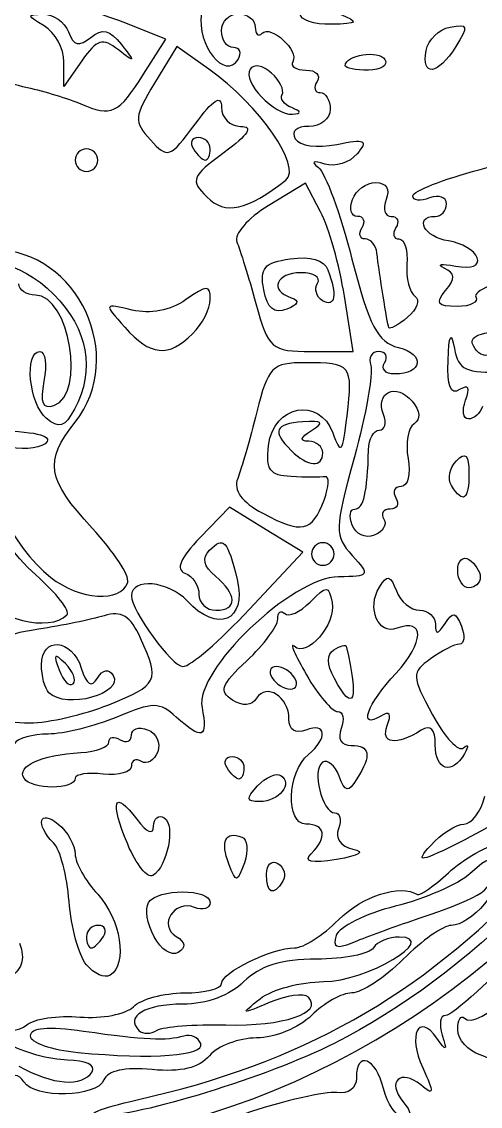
# Model space of a CAD drawing. Header units: millimetres. Extents: x 89 to 151, y 168 to 272.
# Drawn here: x 121.52 to 128.16, y 211.09 to 226.78 of the extents above; entities that cross this region are included whole.
import ezdxf

# ---------------------------------------------------------------- set-up
doc = ezdxf.new("R2010")
doc.units = ezdxf.units.MM
doc.layers.add('Layer_1', color=7, linetype='CONTINUOUS')

msp = doc.modelspace()

# ---------------------------------------------------------------- linework, layer by layer
at = {"layer": 'Layer_1', "color": 7}
for points in [[(123.28206, 226.023077), (123.60318, 226.530252), (122.98877, 226.771781)], [(124.2265, 226.09498), (123.76486, 226.423696), (123.44171, 225.892316)], [(122.38909, 226.214556), (122.13018, 225.844923), (122.13014, 226.198711)], [(123.28232, 226.023079), (123.28206, 226.023077)], [(125.4258, 225.537095), (125.42625, 225.537096)], [(125.84369, 224.029144), (125.62548, 224.445611), (125.08725, 224.118289)], [(125.70765, 222.009676), (126.3153, 222.009676), (126.1886, 222.811177)], [(126.83145, 222.356088), (126.83122, 222.356088)], [(127.94342, 221.30371), (127.94312, 221.303692)], [(124.81463, 218.278993), (125.58938, 219.107268), (125.05665, 219.431248), (124.5239, 219.755226), (124.10064, 219.316901)], [(122.17316, 218.198737), (122.17305, 218.198719)], [(126.04388, 217.277974), (126.04314, 217.277981)], [(127.50313, 216.320536), (127.50324, 216.320545)], [(122.36235, 212.380077), (122.36293, 212.380088)]]:
    msp.add_lwpolyline(points, dxfattribs=at)
for points in [[(127.37106, 226.363274)], [(126.20066, 226.144198)], [(124.24727, 224.940453)], [(122.61904, 224.777633)], [(125.34211, 224.490013)], [(125.02207, 222.901987)], [(127.65302, 222.889431)], [(123.99146, 222.265558)], [(125.87548, 220.544279)], [(127.73871, 220.070008)], [(125.89459, 219.858695)], [(126.3007, 219.496228)], [(126.03829, 219.0789)], [(127.82888, 218.844272)], [(124.81456, 218.278991)], [(122.15078, 217.494143)], [(125.46841, 217.287893)], [(121.91353, 217.070809)], [(122.77857, 216.898523)], [(124.49104, 215.985294)], [(121.55315, 215.833991)], [(124.93282, 215.724011)], [(123.05277, 214.878834)], [(125.70749, 214.742744)], [(124.51608, 214.595845)], [(125.06135, 214.448128)], [(127.09618, 213.748299)], [(122.70046, 213.543007)], [(123.43382, 213.541776)], [(122.45518, 213.137107)], [(124.47417, 212.265565)], [(124.10886, 211.996148)], [(122.53764, 211.589103)], [(123.18892, 211.181938)]]:
    msp.add_lwpolyline(points, close=True, dxfattribs=at)
for points in [[(122.98877, 226.771781), (122.65111, 226.904624), (122.09987, 227.063127), (121.76406, 227.124013)], [(121.8452, 226.718451), (121.59245, 226.865669), (121.59048, 226.884972), (121.8278, 226.889364)], [(121.8278, 226.889364), (121.97493, 226.892164), (122.14065, 226.776154), (122.19607, 226.631746)], [(124.11957, 226.897126), (124.05197, 226.436303), (124.45924, 225.927419), (124.64941, 226.235135)], [(124.41008, 226.650095), (124.41008, 226.784421), (124.52004, 226.894327), (124.65432, 226.894327)], [(124.65432, 226.894327), (124.78864, 226.894327), (124.89854, 226.808847), (124.89854, 226.704368)], [(125.99708, 226.742937), (125.75083, 226.736637), (125.54934, 226.804767), (125.54934, 226.894314)], [(126.11924, 226.894314), (126.4078, 226.770319), (126.39389, 226.753077), (125.99708, 226.742937)], [(122.13014, 226.198711), (122.13014, 226.39329), (122.00194, 226.627174), (121.8452, 226.718451)], [(122.19607, 226.631746), (122.27307, 226.431186), (122.34894, 226.412434), (122.51752, 226.552336)], [(122.51752, 226.552336), (122.68588, 226.692054), (122.79163, 226.667435), (122.96335, 226.448561)], [(124.58251, 226.405863), (124.48761, 226.405863), (124.41008, 226.515766), (124.41008, 226.650095)], [(124.89854, 226.704368), (124.89854, 226.599897), (124.94304, 226.558852), (124.99734, 226.613178)], [(124.99734, 226.613178), (125.12633, 226.742198), (125.53813, 226.361533), (125.44176, 226.202343)], [(127.37104, 226.363275), (127.40104, 226.518961), (127.55745, 226.671744), (127.71867, 226.70279)], [(127.71867, 226.70279), (127.97714, 226.75257), (127.98672, 226.71913), (127.79977, 226.419724)], [(121.15348, 226.579155), (121.15348, 225.995849), (121.20278, 225.912999), (121.60124, 225.827467)], [(122.91825, 226.372901), (122.68835, 226.552628), (122.60931, 226.528975), (122.38909, 226.214556)], [(122.96335, 226.448561), (123.16508, 226.191446), (123.1604, 226.183581), (122.91825, 226.372901)], [(124.64941, 226.235135), (124.70741, 226.329035), (124.67741, 226.405863), (124.58251, 226.405863)], [(126.20066, 226.144198), (126.20066, 226.298655), (126.68804, 226.376499), (126.77492, 226.235918)], [(127.79977, 226.419724), (127.54218, 226.007256), (127.29627, 225.974877), (127.37106, 226.363274)], [(125.13384, 226.037882), (125.01221, 226.150213), (124.87471, 226.174097), (124.8238, 226.091722)], [(125.44176, 226.202343), (125.40106, 226.135173), (125.48636, 226.080225), (125.63128, 226.080225)], [(126.5359, 226.080208), (126.35153, 226.080208), (126.20066, 226.109008), (126.20066, 226.144198)], [(126.77492, 226.235918), (126.82782, 226.150278), (126.72032, 226.080208), (126.5359, 226.080208)], [(122.37464, 225.591788), (122.82367, 225.399355), (122.91484, 225.44267), (123.28232, 226.023079)], [(125.34206, 224.490013), (125.58096, 224.67898), (124.95955, 225.573), (124.2265, 226.09498)], [(124.8238, 226.091722), (124.71214, 225.910999), (125.17302, 225.423976), (125.4389, 225.441785)], [(125.28705, 225.727768), (125.32305, 225.787288), (125.25415, 225.926834), (125.13384, 226.037882)], [(125.63128, 226.080225), (125.77618, 226.080225), (125.84945, 226.006955), (125.7941, 225.917403)], [(121.60124, 225.827467), (121.8475, 225.774597), (122.19553, 225.668541), (122.37464, 225.591788)], [(123.44171, 225.892316), (123.14332, 225.401649), (123.1387, 225.338678), (123.38151, 225.070439)], [(125.7941, 225.917403), (125.7387, 225.827853), (125.7588, 225.754583), (125.8387, 225.754583)], [(124.02726, 225.298883), (124.29146, 225.656971), (124.41012, 225.732317), (124.41012, 225.54196)], [(125.42625, 225.537096), (125.3138, 225.582456), (125.25111, 225.668254), (125.28705, 225.727768)], [(125.8387, 225.754583), (125.9186, 225.754583), (125.98399, 225.64468), (125.98399, 225.510351)], [(124.41012, 225.54196), (124.41012, 225.390235), (124.53425, 225.266096), (124.68598, 225.266096)], [(125.4389, 225.441785), (125.57289, 225.450685), (125.56906, 225.479525), (125.4258, 225.537095)], [(125.98399, 225.510351), (125.98399, 225.376023), (125.84534, 225.266119), (125.67588, 225.266119)], [(123.38151, 225.070439), (123.63129, 224.794421), (123.66348, 224.805808), (124.02726, 225.298883)], [(124.68598, 225.266096), (124.87718, 225.266096), (124.80421, 225.14983), (124.44841, 224.887285)], [(125.67588, 225.266119), (125.49313, 225.266119), (125.41284, 225.193189), (125.47854, 225.086895)], [(124.07483, 225.103275), (123.97993, 225.103275), (123.94769, 225.030005), (124.00303, 224.940453)], [(124.24726, 224.940453), (124.24726, 225.030003), (124.16976, 225.103275), (124.07483, 225.103275)], [(125.47854, 225.086895), (125.54294, 224.982555), (125.79343, 224.948497), (126.07787, 225.005385)], [(126.07787, 225.005385), (126.49019, 225.087855), (126.53608, 225.066505), (126.37187, 224.868646)], [(122.45622, 224.940453), (122.36662, 224.940453), (122.2934, 224.867183), (122.2934, 224.777633)], [(122.61904, 224.777633), (122.61904, 224.867183), (122.54584, 224.940453), (122.45622, 224.940453)], [(124.44841, 224.887285), (123.97488, 224.537933), (123.95549, 224.487941), (124.19901, 224.244432)], [(124.00303, 224.940453), (124.05843, 224.850903), (124.13597, 224.777633), (124.17547, 224.777633)], [(124.17547, 224.777633), (124.21497, 224.777633), (124.24727, 224.850903), (124.24727, 224.940453)], [(122.2934, 224.777633), (122.2934, 224.688083), (122.3666, 224.614811), (122.45622, 224.614811)], [(122.45622, 224.614811), (122.54572, 224.614811), (122.61904, 224.688081), (122.61904, 224.777633)], [(125.90426, 224.721283), (125.73372, 224.775683), (125.69939, 224.756763), (125.81276, 224.670903)], [(126.37187, 224.868646), (126.2648, 224.739691), (126.05441, 224.673383), (125.90426, 224.721283)], [(128.15465, 224.644603), (128.69196, 224.788568), (129.13157, 224.840757), (129.13157, 224.76058)], [(125.81276, 224.670903), (125.91266, 224.595283), (126.13111, 223.999363), (126.29822, 223.346615)], [(127.17772, 224.259703), (127.17772, 224.327433), (127.61734, 224.500637), (128.15465, 224.644603)], [(124.19901, 224.244432), (124.46426, 223.979171), (124.7828, 224.047607), (125.34211, 224.490013)], [(126.30471, 224.207763), (126.35631, 224.342091), (126.50833, 224.451995), (126.64267, 224.451995)], [(126.64267, 224.451995), (126.79287, 224.451995), (126.85081, 224.357965), (126.79318, 224.207763)], [(127.42195, 224.230283), (127.28762, 224.178733), (127.17772, 224.191983), (127.17772, 224.259703)], [(127.66618, 224.143763), (127.66618, 224.242893), (127.55622, 224.281831), (127.42195, 224.230283)], [(125.08725, 224.118289), (124.79122, 223.938262), (124.58687, 223.701573), (124.63314, 223.592312)], [(126.37831, 223.963531), (126.28631, 223.963531), (126.25313, 224.073434), (126.30471, 224.207763)], [(126.79318, 224.207763), (126.74158, 224.073437), (126.77478, 223.963531), (126.86678, 223.963531)], [(127.50336, 223.963522), (127.59296, 223.963522), (127.66618, 224.044632), (127.66618, 224.143763)], [(126.1886, 222.811177), (126.1189, 223.252003), (125.9637, 223.800088), (125.84369, 224.029144)], [(126.44501, 223.800711), (126.50041, 223.890261), (126.47031, 223.963531), (126.37831, 223.963531)], [(126.86678, 223.963531), (126.95878, 223.963531), (126.98881, 223.890261), (126.93348, 223.800711)], [(127.69414, 223.608499), (127.34715, 223.659559), (127.18382, 223.963522), (127.50336, 223.963522)], [(126.48961, 223.637889), (126.40971, 223.637889), (126.38961, 223.711159), (126.44501, 223.800711)], [(126.93348, 223.800711), (126.87808, 223.711161), (126.89818, 223.637889), (126.97808, 223.637889)], [(126.65859, 223.434363), (126.64549, 223.5463), (126.56949, 223.637889), (126.48961, 223.637889)], [(126.97808, 223.637889), (127.05798, 223.637889), (127.11001, 223.473033), (127.09381, 223.271542)], [(122.29342, 220.988324), (123.04654, 221.945748), (122.33362, 223.467489), (121.1255, 223.481236)], [(124.63314, 223.592312), (124.67944, 223.483052), (124.80338, 223.08226), (124.90864, 222.701667)], [(128.11049, 223.365755), (128.07599, 223.470646), (127.88861, 223.579883), (127.69414, 223.608499)], [(120.31997, 223.138893), (120.89043, 223.444197), (121.47993, 223.336773), (121.98039, 222.836312)], [(125.02213, 222.901987), (124.96193, 223.217396), (125.02713, 223.294247), (125.40616, 223.349787)], [(125.40616, 223.349787), (125.69772, 223.392577), (125.89468, 223.334197), (125.95063, 223.188402)], [(126.29822, 223.346615), (126.54597, 222.378913), (126.67006, 222.142737), (126.9703, 222.067381)], [(126.83122, 222.356088), (126.80692, 222.426918), (126.69298, 223.13882), (126.65859, 223.434363)], [(127.7976, 223.245448), (128.0357, 223.200828), (128.15026, 223.244878), (128.11049, 223.365755)], [(125.55946, 223.149424), (125.19813, 223.149424), (125.09926, 222.892567), (125.41949, 222.78582)], [(125.80103, 222.997854), (125.85263, 223.081214), (125.74383, 223.149424), (125.55946, 223.149424)], [(125.95063, 223.188402), (126.08826, 222.829746), (126.05363, 222.632234), (125.87283, 222.744012)], [(127.09381, 223.271542), (127.07751, 223.070051), (127.12991, 222.862091), (127.21019, 222.809411)], [(127.63227, 223.216808), (127.51654, 223.271288), (127.59097, 223.284168), (127.7976, 223.245448)], [(127.65297, 222.889361), (127.79847, 223.064679), (127.79365, 223.140778), (127.63227, 223.216808)], [(128.89157, 223.150517), (128.40289, 223.033279), (128.04148, 222.87519), (128.08844, 222.799198)], [(125.87283, 222.744012), (125.78173, 222.800262), (125.7495, 222.91449), (125.80103, 222.997854)], [(121.71798, 222.823787), (121.58677, 222.823787), (121.47948, 222.897057), (121.47948, 222.986608)], [(121.98039, 222.836312), (122.48129, 222.335409), (122.58826, 221.746316), (122.28215, 221.174358)], [(124.24726, 222.763234), (124.24726, 222.974929), (124.20296, 222.974029), (123.89169, 222.756034)], [(125.35479, 222.620978), (125.17122, 222.550528), (125.07347, 222.633048), (125.02207, 222.901987)], [(127.81864, 222.661032), (127.53233, 222.661032), (127.50022, 222.705312), (127.65302, 222.889431)], [(121.9856, 221.2294), (122.45388, 221.387146), (122.21273, 222.823787), (121.71798, 222.823787)], [(123.11829, 222.608361), (122.70194, 222.709381), (122.70156, 222.708502), (123.01069, 222.359718)], [(123.89169, 222.756034), (123.67132, 222.601684), (123.37723, 222.54553), (123.11829, 222.608361)], [(123.9914, 222.265538), (124.13212, 222.406263), (124.24726, 222.630225), (124.24726, 222.763234)], [(124.90864, 222.701667), (125.09015, 222.045364), (125.13136, 222.009676), (125.70765, 222.009676)], [(125.41949, 222.78582), (125.54624, 222.74357), (125.52355, 222.685719), (125.35479, 222.620978)], [(127.21019, 222.809411), (127.29039, 222.756731), (127.24269, 222.619537), (127.10417, 222.504537)], [(128.08844, 222.799198), (128.13544, 222.723198), (128.01404, 222.661032), (127.81864, 222.661032)], [(127.10417, 222.504537), (126.96561, 222.389543), (126.84288, 222.322736), (126.83145, 222.356088)], [(123.01069, 222.359718), (123.37918, 221.943897), (123.64434, 221.918439), (123.99146, 222.265558)], [(127.68831, 221.877952), (127.70391, 222.257358), (127.73131, 222.308839), (127.78081, 222.05199)], [(128.04377, 222.118237), (127.99697, 222.245275), (128.21723, 222.308195), (128.709, 222.308195)], [(126.9703, 222.067381), (127.36348, 221.968701), (127.32206, 221.684058), (126.9145, 221.684058)], [(127.78081, 222.05199), (127.84061, 221.741878), (127.94774, 221.691034), (128.49594, 221.712514)], [(128.25633, 221.953918), (128.17803, 221.939808), (128.08232, 222.013758), (128.04377, 222.118237)], [(121.8751, 221.042177), (121.62415, 221.250446), (121.55145, 222.009681), (121.7825, 222.009681)], [(121.7825, 222.009681), (121.8596, 222.009681), (121.8859, 221.816944), (121.8409, 221.581379)], [(126.6855, 222.0097), (126.58316, 222.0097), (126.53129, 221.91811), (126.57017, 221.806173)], [(126.7709, 221.846878), (126.8263, 221.936428), (126.7878, 222.0097), (126.6855, 222.0097)], [(125.62337, 221.846864), (125.1412, 221.846864), (125.08585, 221.790794), (124.92075, 221.135132)], [(126.22791, 221.079493), (126.31401, 221.81705), (126.29051, 221.846864), (125.62337, 221.846864)], [(126.57017, 221.806173), (126.60897, 221.694237), (126.50237, 221.098688), (126.33316, 220.482739)], [(126.9145, 221.684058), (126.78017, 221.684058), (126.71554, 221.757328), (126.7709, 221.846878)], [(127.85662, 221.456904), (127.72448, 221.375224), (127.67293, 221.504184), (127.68831, 221.877952)], [(121.8409, 221.581379), (121.7804, 221.264637), (121.8181, 221.172955), (121.9856, 221.2294)], [(126.75435, 221.09769), (126.63088, 221.419507), (126.93999, 221.563308), (127.16708, 221.289683)], [(127.94312, 221.303692), (128.01302, 221.48587), (127.98472, 221.536064), (127.85662, 221.456904)], [(125.09119, 220.651143), (125.16059, 221.23336), (125.82467, 221.361145), (126.02112, 220.830075)], [(127.16708, 221.289683), (127.28635, 221.146024), (127.29724, 221.025297), (127.19668, 220.963185)], [(127.98352, 221.032768), (127.90432, 221.032768), (127.88612, 221.154689), (127.94342, 221.30371)], [(122.28215, 221.174358), (122.14306, 220.914465), (122.06106, 220.887838), (121.8751, 221.042177)], [(124.92075, 221.135132), (124.82225, 220.74368), (124.6978, 220.309432), (124.64435, 220.170135)], [(128.18794, 221.213601), (128.15474, 221.114141), (128.06276, 221.032768), (127.98352, 221.032768)], [(122.53682, 219.454308), (121.88146, 220.167948), (121.84229, 220.4148), (122.29342, 220.988324)], [(125.58848, 220.990892), (125.17717, 220.959912), (125.13642, 220.860009), (125.41957, 220.576849)], [(125.71064, 220.865218), (125.90097, 220.985565), (125.87482, 221.012465), (125.58848, 220.990892)], [(126.02112, 220.830075), (126.13986, 220.508881), (126.16479, 220.538868), (126.22791, 221.079493)], [(126.69415, 220.869926), (126.77535, 220.869926), (126.8024, 220.972416), (126.75435, 221.09769)], [(127.19668, 220.963185), (127.10908, 220.908985), (127.0702, 220.682647), (127.11058, 220.460225)], [(120.95974, 220.863414), (121.6071, 220.867514), (121.94963, 220.809494), (121.88598, 220.706514)], [(125.67194, 220.709605), (125.53568, 220.711305), (125.54847, 220.762695), (125.71064, 220.865218)], [(126.53857, 220.58499), (126.54257, 220.741705), (126.61297, 220.869926), (126.69415, 220.869926)], [(121.88598, 220.706514), (121.83048, 220.616634), (121.58798, 220.580433), (121.34721, 220.626084)], [(125.41683, 220.199371), (125.1079, 220.215171), (125.049, 220.296871), (125.09119, 220.651143)], [(125.87547, 220.54429), (125.87547, 220.63384), (125.78387, 220.708234), (125.67194, 220.709605)], [(125.41957, 220.576849), (125.65733, 220.339097), (125.87548, 220.323514), (125.87548, 220.544279)], [(126.33316, 220.482739), (126.04376, 219.429253), (126.04187, 219.344755), (126.30126, 219.058053)], [(126.34147, 219.730179), (126.46651, 219.730179), (126.52129, 219.967728), (126.53857, 220.58499)], [(127.81051, 220.428215), (127.94356, 220.561265), (127.99171, 220.514225), (127.99171, 220.251207)], [(121.15478, 220.382152), (120.88383, 220.214696), (121.37618, 219.183667), (121.9382, 218.741586)], [(127.11058, 220.460225), (127.15148, 220.234203), (127.10658, 220.055821), (127.00823, 220.055821)], [(127.73871, 220.070008), (127.67851, 220.167368), (127.71091, 220.328556), (127.81051, 220.428215)], [(124.64435, 220.170135), (124.57965, 220.001426), (124.70095, 219.83365), (125.00776, 219.667613)], [(125.91014, 220.197371), (125.84624, 220.187971), (125.62428, 220.188671), (125.41683, 220.199371)], [(125.89464, 219.858691), (125.96704, 220.054473), (125.97404, 220.206879), (125.91014, 220.197371)], [(127.99171, 220.251207), (127.99171, 219.858072), (127.90711, 219.797497), (127.73871, 220.070008)], [(127.00823, 220.055821), (126.91163, 220.055821), (126.87794, 219.982551), (126.93333, 219.892999)], [(125.00776, 219.667613), (125.5685, 219.364164), (125.72404, 219.397679), (125.89459, 219.858695)], [(126.93333, 219.892999), (126.98873, 219.803449), (126.95213, 219.730179), (126.85203, 219.730179)], [(121.72167, 218.776731), (121.4202, 219.041428), (121.08985, 219.51155), (120.98758, 219.821445)], [(126.30067, 219.496228), (126.25137, 219.624907), (126.26967, 219.730179), (126.34147, 219.730179)], [(126.85203, 219.730179), (126.75192, 219.730179), (126.71053, 219.664589), (126.76003, 219.584419)], [(126.76003, 219.584419), (126.80963, 219.504249), (126.74663, 219.398972), (126.62029, 219.350467)], [(123.05324, 218.671846), (123.08224, 218.761396), (122.8498, 219.113505), (122.53682, 219.454308)], [(126.62029, 219.350467), (126.49394, 219.301957), (126.35008, 219.367547), (126.3007, 219.496228)], [(124.10064, 219.316901), (123.81402, 219.020081), (123.74309, 218.853973), (123.88092, 218.802363)], [(124.23757, 219.134445), (124.44325, 219.340133), (124.49789, 219.281698), (124.63534, 218.709008)], [(125.87547, 219.241721), (125.78587, 219.241721), (125.71265, 219.168451), (125.71265, 219.0789)], [(126.03829, 219.0789), (126.03829, 219.16845), (125.96509, 219.241721), (125.87547, 219.241721)], [(124.32167, 218.759015), (124.15005, 218.901446), (124.12341, 219.020315), (124.23757, 219.134445)], [(125.71265, 219.0789), (125.71265, 218.98935), (125.78585, 218.916078), (125.87547, 218.916078)], [(125.87547, 218.916078), (125.96497, 218.916078), (126.03829, 218.989348), (126.03829, 219.0789)], [(126.30126, 219.058053), (126.56474, 218.76691), (126.55593, 218.753107), (126.10409, 218.749501)], [(127.82888, 218.844272), (127.82888, 218.983885), (127.90208, 219.05283), (127.99171, 218.997485)], [(127.99171, 218.997485), (128.08121, 218.942135), (128.15453, 218.82791), (128.15453, 218.743644)], [(122.17305, 218.198719), (122.22615, 218.251929), (122.02314, 218.512035), (121.72167, 218.776731)], [(123.88092, 218.802363), (123.99284, 218.760443), (124.08444, 218.622353), (124.08444, 218.495488)], [(124.32867, 218.264824), (124.64405, 218.264824), (124.64084, 218.494204), (124.32167, 218.759015)], [(126.69548, 218.600636), (126.80872, 218.783772), (126.85446, 218.77347), (126.94207, 218.545156)], [(127.99171, 218.590432), (127.90211, 218.590432), (127.82888, 218.704665), (127.82888, 218.844272)], [(121.9382, 218.741586), (122.36021, 218.409627), (122.95644, 218.372335), (123.05324, 218.671846)], [(123.91126, 218.401171), (123.64293, 218.689185), (123.10743, 218.739071), (123.10743, 218.476051)], [(124.63534, 218.709008), (124.77931, 218.109061), (124.35247, 217.927589), (123.91126, 218.401171)], [(126.10409, 218.749501), (125.42975, 218.744101), (124.02504, 217.399244), (124.1285, 216.858056)], [(125.69131, 218.383051), (125.93683, 218.628579), (125.96082, 218.628014), (126.00946, 218.375551)], [(126.94919, 218.004091), (126.67774, 217.899922), (126.50844, 218.297996), (126.69548, 218.600636)], [(128.15453, 218.743644), (128.15453, 218.659384), (128.08133, 218.590432), (127.99171, 218.590432)], [(120.84657, 218.522556), (121.15633, 218.128763), (121.9174, 217.942985), (122.17316, 218.198737)], [(123.10743, 218.476051), (123.10743, 218.253367), (123.69105, 217.450716), (123.85296, 217.450716)], [(124.08444, 218.495488), (124.08444, 218.36862), (124.19439, 218.264824), (124.32867, 218.264824)], [(126.94207, 218.545156), (127.00127, 218.390951), (127.15172, 218.264782), (127.27646, 218.264782)], [(125.32495, 218.218287), (125.38035, 218.162847), (125.54525, 218.236997), (125.69131, 218.383051)], [(126.00946, 218.375551), (126.07026, 218.059834), (125.64961, 217.57368), (125.46245, 217.743387)], [(122.71008, 218.18579), (122.52568, 218.13038), (122.10005, 218.042567), (121.76424, 217.990668)], [(123.23925, 217.860972), (123.09151, 218.185214), (122.96551, 218.262555), (122.71008, 218.18579)], [(123.85296, 217.450716), (123.9557, 217.450716), (124.38845, 217.82344), (124.81456, 218.278991)], [(124.77643, 217.534641), (125.0227, 217.764381), (125.22418, 218.034865), (125.22418, 218.135717)], [(125.22418, 218.135717), (125.22418, 218.236566), (125.26958, 218.273729), (125.32495, 218.218287)], [(126.93609, 217.356752), (127.34796, 217.801168), (127.35525, 218.159892), (126.94919, 218.004091)], [(127.27646, 218.264782), (127.40124, 218.264782), (127.5044, 218.173192), (127.50576, 218.061255)], [(127.64594, 218.074905), (127.75681, 218.249764), (127.80288, 218.241833), (127.88256, 218.034205)], [(121.76424, 217.990668), (121.18016, 217.900408), (121.15366, 217.868956), (121.15366, 217.266458)], [(127.50576, 218.061255), (127.50676, 217.908865), (127.54286, 217.912295), (127.64594, 218.074905)], [(127.88256, 218.034205), (127.93706, 217.892369), (127.92456, 217.77632), (127.85486, 217.77632)], [(121.80498, 217.477855), (121.80498, 217.891025), (122.24694, 217.853742), (122.38168, 217.429205)], [(122.77857, 216.898523), (123.497, 217.185983), (123.52251, 217.239271), (123.23925, 217.860972)], [(125.46245, 217.743387), (125.39305, 217.806287), (125.47295, 217.619628), (125.641, 217.32858)], [(126.04314, 217.277981), (125.93069, 217.487964), (125.92885, 217.627544), (126.03814, 217.694644)], [(126.03814, 217.694644), (126.12784, 217.750134), (126.20685, 217.772894), (126.21351, 217.745224)], [(126.21351, 217.745224), (126.40232, 216.960061), (126.32622, 216.750425), (126.04388, 217.277974)], [(127.85486, 217.77632), (127.78516, 217.77632), (127.59682, 217.68021), (127.43618, 217.562737)], [(122.15079, 217.494137), (121.98997, 217.653746), (121.97128, 217.635043), (122.05959, 217.402997)], [(124.56861, 216.966772), (124.36934, 217.091489), (124.40456, 217.187726), (124.77643, 217.534641)], [(127.43618, 217.562737), (127.15622, 217.358035), (127.15736, 217.324356), (127.46358, 216.752935)], [(121.91349, 217.070802), (121.85379, 217.130502), (121.80498, 217.313677), (121.80498, 217.477855)], [(122.05959, 217.402997), (122.12069, 217.242419), (122.21178, 217.152052), (122.26191, 217.202183)], [(122.26191, 217.202183), (122.31201, 217.252323), (122.26201, 217.383696), (122.15078, 217.494143)], [(122.38168, 217.429205), (122.45908, 217.185098), (122.52887, 217.141927), (122.61654, 217.283768)], [(122.61654, 217.283768), (122.69484, 217.410584), (122.77865, 217.424904), (122.84202, 217.322348)], [(125.20497, 217.450715), (125.11537, 217.450715), (125.08741, 217.377445), (125.14277, 217.287893)], [(125.46842, 217.287893), (125.41302, 217.377443), (125.29452, 217.450715), (125.20497, 217.450715)], [(126.71688, 216.735091), (126.38158, 216.527864), (126.51282, 216.900026), (126.93609, 217.356752)], [(121.15366, 217.266458), (121.15366, 216.676127), (121.18406, 216.636613), (121.63883, 216.636613)], [(122.84202, 217.322348), (123.00613, 217.056832), (122.15743, 216.826911), (121.91353, 217.070809)], [(125.387, 216.690986), (125.387, 217.012314), (125.05909, 217.222009), (124.91676, 216.991702)], [(125.14277, 217.287893), (125.19817, 217.198343), (125.31666, 217.125073), (125.40621, 217.125073)], [(125.40621, 217.125073), (125.49581, 217.125073), (125.52378, 217.198343), (125.46841, 217.287893)], [(125.641, 217.32858), (125.80856, 217.037538), (126.01097, 216.799411), (126.0908, 216.799411)], [(121.63883, 216.636613), (121.90567, 216.636613), (122.41855, 216.754467), (122.77857, 216.898523)], [(123.75612, 216.720297), (123.51287, 216.940441), (123.4206, 216.940441), (122.89372, 216.720297)], [(124.91676, 216.991702), (124.84776, 216.879962), (124.72174, 216.870934), (124.56861, 216.966772)], [(130.8837, 216.880789), (129.87922, 214.882553), (128.00243, 212.990358), (126.04068, 211.998024)], [(122.89372, 216.720297), (122.56922, 216.584711), (122.12251, 216.473778), (121.90104, 216.473778)], [(124.1285, 216.858056), (124.214, 216.410466), (124.1325, 216.380116), (123.75612, 216.720297)], [(126.0908, 216.799411), (126.1706, 216.799411), (126.1938, 216.689508), (126.1422, 216.555179)], [(126.80948, 216.597941), (126.87408, 216.766097), (126.84238, 216.812763), (126.71688, 216.735091)], [(127.46358, 216.752935), (127.63934, 216.425017), (127.8418, 216.209734), (127.91348, 216.27453)], [(127.92434, 212.362297), (128.30343, 211.983214), (131.38447, 215.580219), (131.67615, 216.742405)], [(123.10706, 216.45904), (123.10706, 216.55107), (123.21229, 216.585961), (123.34102, 216.53659)], [(125.63124, 216.532663), (125.47897, 216.474233), (125.387, 216.533863), (125.387, 216.690986)], [(125.66754, 216.178318), (125.95317, 216.415375), (125.9294, 216.647102), (125.63124, 216.532663)], [(127.29971, 216.528651), (126.93571, 216.301248), (126.70799, 216.333434), (126.80948, 216.597941)], [(127.50324, 216.320545), (127.50324, 216.548011), (127.43774, 216.614918), (127.29971, 216.528651)], [(121.90104, 216.473778), (121.67957, 216.473778), (121.46051, 216.412528), (121.41425, 216.33766)], [(122.78131, 216.36125), (122.78137, 216.43371), (122.85471, 216.44769), (122.94424, 216.39235)], [(122.94424, 216.39235), (123.03374, 216.337), (123.10706, 216.36701), (123.10706, 216.45904)], [(123.34102, 216.53659), (123.46974, 216.48722), (123.53528, 216.343395), (123.48677, 216.216993)], [(126.1422, 216.555179), (126.0851, 216.406408), (126.14195, 216.310947), (126.28761, 216.310947)], [(122.37365, 216.206006), (122.5978, 216.218996), (122.78125, 216.288796), (122.78131, 216.36125)], [(126.28761, 216.310947), (126.56209, 216.310947), (126.58634, 216.168852), (126.37011, 215.827047)], [(127.92668, 216.18881), (127.74511, 215.873291), (127.50313, 215.948546), (127.50313, 216.320536)], [(127.91348, 216.27453), (127.98508, 216.33932), (127.99118, 216.30076), (127.92668, 216.18881)], [(121.55315, 215.833983), (121.44241, 216.013088), (121.79418, 216.172566), (122.37365, 216.206006)], [(123.25282, 216.077255), (123.17262, 216.126805), (123.10706, 216.096205), (123.10706, 216.009245)], [(123.48677, 216.216993), (123.43827, 216.090597), (123.33299, 216.02771), (123.25282, 216.077255)], [(124.49105, 215.985294), (124.43565, 216.074844), (124.46795, 216.148115), (124.56285, 216.148115)], [(124.56285, 216.148115), (124.65775, 216.148115), (124.73527, 216.074845), (124.73527, 215.985294)], [(125.63304, 215.171213), (125.33554, 215.171213), (125.36137, 215.924189), (125.66754, 216.178318)], [(126.11132, 215.866817), (126.05232, 216.020507), (125.94537, 216.109969), (125.87361, 216.065618)], [(123.10706, 216.009245), (123.10706, 215.922295), (122.92389, 215.871261), (122.70002, 215.895839)], [(124.66347, 215.822472), (124.62397, 215.822472), (124.54643, 215.895742), (124.49104, 215.985294)], [(124.73527, 215.985294), (124.73527, 215.895744), (124.70297, 215.822472), (124.66347, 215.822472)], [(125.87361, 216.065618), (125.71014, 215.964585), (125.86461, 215.334019), (126.05209, 215.334019)], [(122.29296, 215.834739), (122.29296, 215.665535), (121.65766, 215.664892), (121.55315, 215.833991)], [(122.70002, 215.895839), (122.47613, 215.920419), (122.29296, 215.892939), (122.29296, 215.834739)], [(124.93282, 215.724011), (125.04829, 215.848938), (125.19892, 215.917147), (125.26755, 215.875582)], [(125.26755, 215.875582), (125.45372, 215.762818), (125.24055, 215.49687), (124.96392, 215.49687)], [(126.37011, 215.827047), (126.24021, 215.621625), (126.20322, 215.627308), (126.11132, 215.866817)], [(121.81546, 210.564368), (125.06223, 210.675202), (128.56123, 212.724571), (130.45397, 215.623944)], [(123.05277, 214.878834), (122.78808, 215.511352), (122.85094, 215.682859), (123.18543, 215.240739)], [(124.96392, 215.49687), (124.76594, 215.49687), (124.76039, 215.53744), (124.93282, 215.724011)], [(127.91832, 215.171175), (128.02906, 215.171175), (128.1651, 215.352235), (128.22064, 215.573529)], [(128.99832, 215.604697), (128.83421, 215.456177), (128.35319, 215.159117), (127.92941, 214.944566)], [(121.9796, 214.898869), (121.71208, 215.166388), (121.77206, 215.401199), (122.0491, 215.171218)], [(123.42797, 215.140113), (123.43097, 215.257337), (123.49947, 215.312218), (123.58069, 215.262074)], [(124.5379, 207.835576), (128.32176, 208.662963), (132.13261, 211.730392), (133.99592, 215.44852)], [(126.05209, 215.334019), (126.12829, 215.334019), (126.15119, 215.23052), (126.10259, 215.104029)], [(122.0491, 215.171218), (122.18342, 215.05974), (122.29332, 214.864528), (122.29332, 214.737421)], [(123.18543, 215.240739), (123.33258, 215.046223), (123.42476, 215.007983), (123.42797, 215.140113)], [(123.58069, 215.262074), (123.74753, 215.158968), (123.62989, 214.560136), (123.417, 214.42854)], [(125.70754, 214.742763), (125.9476, 214.982828), (125.91485, 215.171213), (125.63304, 215.171213)], [(127.43791, 214.862826), (127.59141, 215.032418), (127.80758, 215.171175), (127.91832, 215.171175)], [(130.43054, 215.252565), (129.92324, 214.51474), (127.86445, 212.403194), (127.65236, 212.403194)], [(124.51612, 214.595844), (124.392, 214.91937), (124.46702, 215.074939), (124.7037, 214.984648)], [(126.10259, 215.104029), (126.05009, 214.967134), (126.13449, 214.848036), (126.31122, 214.809798)], [(122.20443, 214.051559), (122.17683, 214.421517), (122.07571, 214.802807), (121.9796, 214.898869)], [(123.417, 214.42854), (123.3402, 214.38107), (123.17628, 214.583699), (123.05277, 214.878834)], [(124.7037, 214.984648), (124.7869, 214.952938), (124.80421, 214.785801), (124.7423, 214.613245)], [(127.92941, 214.944566), (127.27444, 214.612982), (127.20072, 214.600722), (127.43791, 214.862826)], [(127.69409, 214.467112), (127.9028, 214.661965), (128.26965, 214.870047), (128.50933, 214.929514)], [(122.29332, 214.737421), (122.29332, 214.610316), (122.43986, 214.349026), (122.61896, 214.156781)], [(126.07383, 214.660184), (125.70679, 214.601534), (125.59211, 214.627384), (125.70749, 214.742744)], [(126.31122, 214.809798), (126.49806, 214.769368), (126.41002, 214.713908), (126.07383, 214.660184)], [(128.31734, 214.460213), (128.31734, 214.714035), (128.29584, 214.713724), (128.01081, 214.455713)], [(124.7423, 214.613245), (124.63536, 214.31514), (124.62408, 214.314273), (124.51608, 214.595845)], [(125.06136, 214.448132), (125.06136, 214.587745), (125.13576, 214.655952), (125.22684, 214.599703)], [(125.22684, 214.599703), (125.31794, 214.543453), (125.35018, 214.429226), (125.29864, 214.345862)], [(128.48076, 214.573381), (128.48076, 214.242534), (128.01959, 213.70575), (127.73534, 213.70575)], [(123.18892, 211.181938), (125.55373, 211.710211), (127.27638, 212.677613), (128.89671, 214.387292)], [(125.29864, 214.345862), (125.15905, 214.120021), (125.06135, 214.162132), (125.06135, 214.448128)], [(128.01081, 214.455713), (127.84222, 214.303142), (127.35329, 214.090294), (126.9243, 213.982719)], [(127.09618, 213.74835), (128.16975, 214.111747), (128.31734, 214.19778), (128.31734, 214.460213)], [(127.24633, 214.15354), (127.28383, 214.13116), (127.48539, 214.27226), (127.69409, 214.467112)], [(123.35389, 214.034834), (123.48156, 214.241462), (124.24732, 214.242958), (124.24732, 214.036534)], [(126.1049, 213.787192), (126.44946, 214.131749), (126.99118, 214.305618), (127.24633, 214.15354)], [(122.45526, 213.137107), (122.34491, 213.270097), (122.23202, 213.6816), (122.20443, 214.051559)], [(122.61896, 214.156781), (122.95434, 213.796799), (123.05554, 213.142324), (122.80023, 212.984534)], [(124.01956, 213.966234), (123.72461, 214.079417), (123.49167, 213.708097), (123.75538, 213.545119)], [(123.43379, 213.541811), (123.33559, 213.725273), (123.29962, 213.947134), (123.35389, 214.034834)], [(124.24732, 214.036534), (124.24732, 213.949794), (124.14484, 213.918155), (124.01956, 213.966234)], [(126.9243, 213.982719), (126.49531, 213.875139), (126.11036, 213.683864), (126.06886, 213.557656)], [(125.46868, 213.380139), (125.59477, 213.380139), (125.88102, 213.563313), (126.1049, 213.787192)], [(126.30055, 213.455573), (126.46949, 213.525643), (126.82752, 213.657362), (127.09618, 213.748299)], [(122.62866, 213.705827), (122.53376, 213.705827), (122.45622, 213.632557), (122.45622, 213.543007)], [(122.70046, 213.543007), (122.75586, 213.632557), (122.72346, 213.705827), (122.62866, 213.705827)], [(127.73534, 213.70575), (127.62185, 213.70575), (127.30906, 213.485941), (127.04041, 213.217286)], [(121.48619, 213.450462), (121.57769, 213.204949), (121.52819, 213.0616), (121.30346, 212.921292)], [(122.45622, 213.543007), (122.45622, 213.453457), (122.48852, 213.380185), (122.52802, 213.380185)], [(122.52802, 213.380185), (122.56752, 213.380185), (122.64506, 213.453455), (122.70046, 213.543007)], [(123.78438, 213.31453), (123.68978, 213.25605), (123.53201, 213.35832), (123.43382, 213.541776)], [(123.75538, 213.545119), (123.89094, 213.461339), (123.9004, 213.386216), (123.78438, 213.31453)], [(125.8881, 212.891673), (126.50239, 212.891673), (127.57812, 213.525846), (126.98366, 213.53754)], [(126.06886, 213.557656), (126.01306, 213.388277), (126.07386, 213.361543), (126.30055, 213.455573)], [(126.98366, 213.53754), (126.83223, 213.54054), (126.66306, 213.46969), (126.6077, 213.380137)], [(137.92545, 213.461571), (135.77301, 209.001685), (131.80709, 205.533275), (127.02976, 203.932725)], [(124.41008, 212.865541), (124.41008, 213.026267), (125.13804, 213.380139), (125.46868, 213.380139)], [(126.6077, 213.380137), (126.5523, 213.290587), (126.18169, 213.217315), (125.784, 213.217315)], [(122.80023, 212.984534), (122.72083, 212.935464), (122.56556, 213.004124), (122.45518, 213.137107)], [(125.784, 213.217315), (125.27801, 213.217315), (124.96314, 213.119545), (124.73526, 212.891673)], [(127.04041, 213.217286), (126.77175, 212.948632), (126.4364, 212.728822), (126.29519, 212.728822)], [(124.73526, 212.891673), (124.53581, 212.692212), (124.19253, 212.566031), (123.84936, 212.566031)], [(123.87277, 212.728854), (124.16829, 212.728854), (124.41008, 212.790364), (124.41008, 212.865541)], [(124.96991, 212.644795), (125.14374, 212.780577), (125.55692, 212.891673), (125.8881, 212.891673)], [(123.13634, 212.529732), (123.2459, 212.639255), (123.57725, 212.728854), (123.87277, 212.728854)], [(124.47417, 212.265603), (125.29855, 212.242313), (125.89166, 212.440846), (125.66746, 212.665045)], [(125.1023, 212.589835), (124.68657, 212.41192), (124.67691, 212.415929), (124.96991, 212.644795)], [(125.66746, 212.665045), (125.60326, 212.729235), (125.34895, 212.695395), (125.1023, 212.589835)], [(126.29519, 212.728822), (126.15397, 212.728822), (125.8919, 212.582284), (125.7128, 212.40318)], [(122.36293, 212.380088), (122.67878, 212.352878), (123.02682, 212.420218), (123.13634, 212.529732)], [(123.84936, 212.566031), (123.30604, 212.566031), (123.01197, 212.389744), (123.2156, 212.186115)], [(121.59097, 212.265975), (121.69935, 212.355945), (122.0465, 212.407291), (122.36235, 212.380077)], [(125.7128, 212.40318), (125.53369, 212.224077), (125.17631, 212.077538), (124.91863, 212.077538)], [(127.52706, 212.072826), (127.25927, 212.451606), (127.10346, 212.124666), (127.32257, 211.643775)], [(127.65236, 212.403194), (127.57576, 212.403194), (127.55436, 212.274974), (127.60476, 212.118256)], [(127.82924, 212.197071), (127.82924, 212.340288), (127.87204, 212.414641), (127.92434, 212.362297)], [(121.12929, 212.250455), (121.29293, 212.158885), (121.46906, 212.164795), (121.59097, 212.265975)], [(122.41552, 212.171982), (121.90475, 212.245132), (121.64212, 212.223432), (121.64212, 212.108092)], [(123.86611, 212.105192), (123.60746, 212.030312), (123.30877, 212.044062), (122.41552, 212.171982)], [(123.2156, 212.186115), (123.2704, 212.131285), (123.38907, 212.132015), (123.47924, 212.187715)], [(123.47924, 212.187715), (123.56934, 212.243445), (124.01713, 212.278475), (124.47417, 212.265565)], [(128.1549, 211.833319), (127.97579, 211.890159), (127.82924, 212.053853), (127.82924, 212.197071)], [(121.64212, 212.108092), (121.64212, 212.012042), (121.95351, 211.903768), (122.3341, 211.867482)], [(124.10886, 211.996156), (124.07746, 212.085706), (123.96828, 212.134777), (123.86611, 212.105192)], [(124.91863, 212.077538), (124.66093, 212.077538), (124.35362, 211.961298), (124.23571, 211.81922)], [(127.60476, 212.118256), (127.68036, 211.883129), (127.66686, 211.87519), (127.52706, 212.072826)], [(122.1809, 211.757693), (121.92934, 211.760793), (121.54035, 211.868173), (121.31648, 211.996156)], [(122.3341, 211.867482), (123.42017, 211.763943), (124.17108, 211.818372), (124.10886, 211.996148)], [(126.04068, 211.998024), (125.09343, 211.518855), (123.19611, 210.934119), (122.64259, 210.950758)], [(126.75485, 211.344845), (126.6424, 211.792605), (126.36234, 211.901504), (126.36234, 211.497432)], [(122.53764, 211.589102), (122.59534, 211.682482), (122.44314, 211.754384), (122.1809, 211.757693)], [(124.23571, 211.81922), (124.08941, 211.642937), (123.8256, 211.579569), (123.405, 211.619679)], [(128.3081, 211.426267), (128.60739, 211.426267), (128.49479, 211.725441), (128.1549, 211.833319)], [(121.55208, 211.440434), (121.47338, 211.567893), (121.39315, 211.567893), (121.26567, 211.440434)], [(121.4793, 211.670523), (121.96018, 211.395626), (122.39727, 211.362003), (122.53764, 211.589103)], [(123.405, 211.619679), (123.00947, 211.657399), (122.76015, 211.604109), (122.70904, 211.470944)], [(127.29327, 211.397442), (127.00253, 211.638735), (126.79585, 211.445272), (127.03566, 211.156301)], [(127.32257, 211.643775), (127.49059, 211.27502), (127.48613, 211.237438), (127.29327, 211.397442)], [(122.70904, 211.470944), (122.61194, 211.218055), (121.70431, 211.194124), (121.55208, 211.440434)], [(126.36234, 211.497432), (126.36234, 211.347296), (126.24556, 211.260546), (126.0774, 211.285844)], [(126.0774, 211.285844), (125.92068, 211.309424), (125.31622, 211.169919), (124.73413, 210.975823)], [(127.03666, 210.937793), (126.93786, 210.937793), (126.81103, 211.120967), (126.75485, 211.344845)], [(122.64259, 210.950758), (122.40577, 210.957858), (122.65159, 211.061907), (123.18892, 211.181938)], [(127.03566, 211.156301), (127.16704, 210.997999), (127.1675, 210.937793), (127.03666, 210.937793)]]:
    msp.add_open_spline(points, degree=3, dxfattribs=at)

doc.saveas('drawing.dxf')
